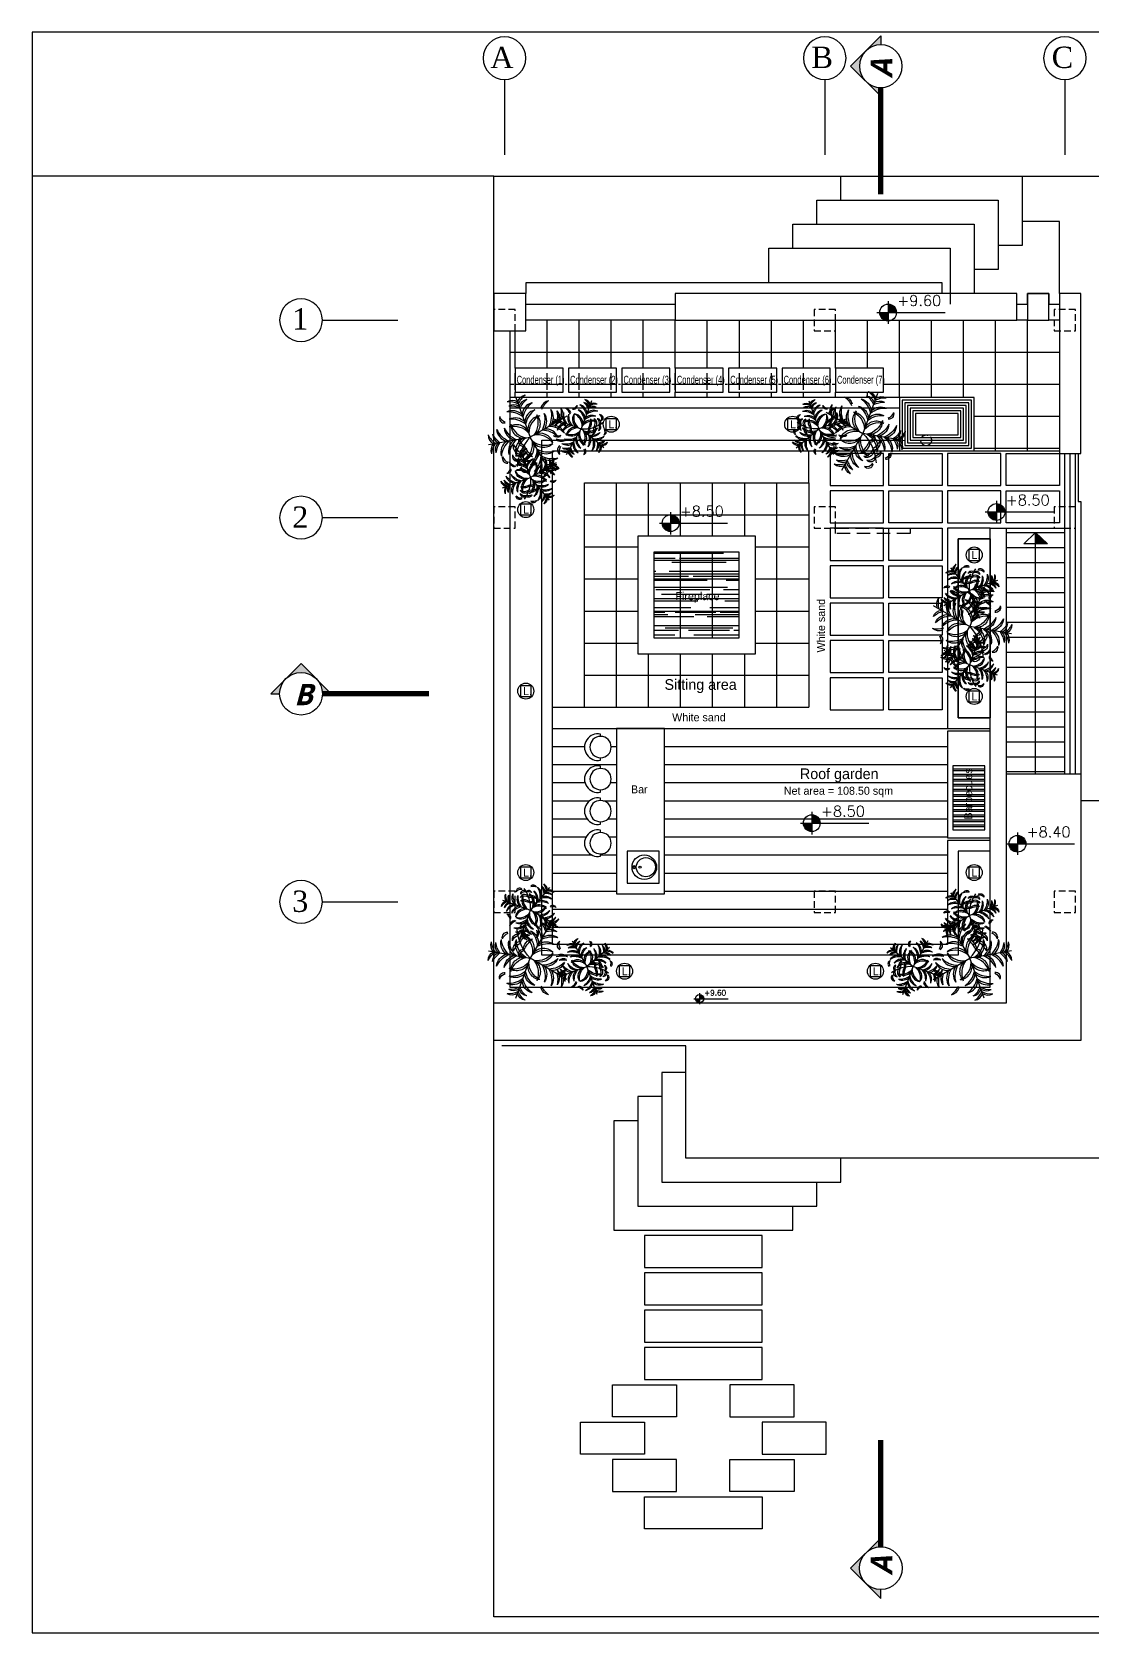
# Model space of a CAD drawing. Header units: millimetres. Extents: x 118878 to 201916, y 10986 to 20993.
# Drawn here: x 186916 to 188903, y 15463 to 18463 of the extents above; entities that cross this region are included whole.
import ezdxf
from ezdxf.enums import TextEntityAlignment as Align

# ---------------------------------------------------------------- set-up
doc = ezdxf.new("R2010")
doc.units = ezdxf.units.MM
doc.header["$LTSCALE"] = 100
for name, pattern in [('DASHDOT', [1, 0.5, -0.25, 0, -0.25]), ('DASHED2', [0.375, 0.25, -0.125]), ('HIDDEN2', [0.1875, 0.125, -0.0625])]:
    doc.linetypes.add(name, pattern=pattern)
for name, color, linetype in [('0-handrail', 135, 'Continuous'), ('0-KAFSAZI', 40, 'Continuous'), ('0-NIVO', 51, 'Continuous'), ('1', 1, 'Continuous'), ('2', 2, 'Continuous'), ('3', 3, 'Continuous'), ('4', 4, 'Continuous'), ('7', 7, 'Continuous'), ('8', 8, 'HIDDEN2'), ('AX', 1, 'Continuous'), ('bou', 4, 'Continuous'), ('furniture faz2', 181, 'Continuous'), ('text', 201, 'Continuous'), ('TOOLS', 1, 'Continuous'), ('TREE', 83, 'Continuous')]:
    doc.layers.add(name, color=color, linetype=linetype)
doc.styles.add('textstyle10', font='')
doc.styles.add('textstyle12', font='', dxfattribs={"width": 0.7})
doc.styles.add('textstyle3', font='')
doc.styles.add('textstyle4', font='')
doc.styles.add('textstyle5', font='ROMANC')
doc.styles.get('textstyle10').set_extended_font_data('Segoe UI Black', italic=True, bold=True)
doc.styles.get('textstyle12').set_extended_font_data('Andalus')
doc.styles.get('textstyle3').set_extended_font_data('Andalus')
doc.styles.get('textstyle4').set_extended_font_data('Romantic')

# ---------------------------------------------------------------- blocks, each defined once
blk = doc.blocks.new('stools')
blk.add_lwpolyline([(0, -20), (0, -24.49489742796868, 1.224744871387368), (5.82077e-11, 24.49489742796868), (0, 20)], format="xyb")
for start, end in [(90, 270), (270, 90)]:
    blk.add_arc((0, 0), 20, start, end)
blk = doc.blocks.new('SINK-K-1')
for centre, radius in [((0, 0), 23), ((-3, 0), 18), ((7.999999999992723, 0), 2), ((19.00407933245151, 0), 3), ((19.00407933245151, 0), 2)]:
    blk.add_circle(centre, radius)
blk = doc.blocks.new('TREE-CICAS')
at = {"layer": 'TREE'}
for p in [(-0.5513329640257325, 3.126764615789284), (-3.126764615787579, -0.5513329647648675), (0, -3.174999999998875), (3.126764615787579, -0.5513329647648675)]:
    blk.add_line(p, (0, 0), dxfattribs=at)
for centre, radius, start, end in [((-0.9918666754504102, 2.223586756294083), 0.7328198771941923, 46.28996974093715, 109.624327487917), ((-1.428159882244927, 1.275380998151832), 1.649459514846118, 54.07628142091775, 83.37935627119943), ((-0.9317693491705086, 1.882757881091379), 0.7328198771941923, 46.28996974093715, 109.624327487917), ((-1.368062555226061, 0.9345521229491283), 1.649459514846118, 54.07628142091775, 83.37935627119943), ((0.1715383351720448, 2.428726449203111), 0.7328198771941923, 90.37567251207834, 153.7100302590684), ((0.9058253107134533, 1.686925560502289), 1.649459514846118, 116.6206437287859, 145.9237185790807), ((0.2316356614519464, 2.087897574000351), 0.7328198771941923, 90.37567251207834, 153.7100302590684), ((0.9659226369933549, 1.34609668530311), 1.649459514846118, 116.6206437287859, 145.9237185790807), ((0.6666771798329592, 1.50566207601338), 1.014971355135097, 94.6062853110818, 164.7510939708698), ((1.303253107925912, 0.9748441008312057), 1.70146659934996, 114.9634319681542, 158.6288054538444), ((-2.424773062859458, 2.013396572756676), 0.7942380083619709, 311.7893585158919, 355.3819785125469), ((-1.930158416536415, 1.724418635188101), 0.3652517871952796, 281.2524715075668, 40.2579973680989), ((-1.141438385198853, 1.186842517927971), 1.014971355135097, 35.2489060291316, 105.3937146889253), ((-1.558073648251138, 0.470314993172849), 1.70146659934996, 41.37119454615445, 85.0365680318415), ((-1.041149647615839, 0.6180768208636778), 1.014971355135097, 35.2489060291316, 105.3937146889253), ((-1.45778490992916, -0.0984507038915012), 1.70146659934996, 41.37119454615445, 85.0365680318415), ((0.7669659174159733, 0.9368963796880507), 1.014971355135097, 94.6062853110818, 164.7510939708698), ((1.403541846247663, 0.406078404509401), 1.70146659934996, 114.9634319681542, 158.6288054538444), ((0.9138578143554241, 0.4627018898943334), 0.9894144514881252, 86.36542299144226, 186.5740615487348), ((1.409525364486854, 0.0172443968118046), 1.496860906740043, 106.8122114626832, 168.333539356893), ((-1.475439639621754, 3.096492559574642), 3.430042026328412, 295.4772105697515, 336.6585014095504), ((-0.0700201069942068, 0.7142011420348808), 0.8224182143895508, 341.4476717299717, 59.36722884798055), ((-2.016026814532097, 0.1569573201400658), 2.682060650903285, 5.400740051632002, 28.13903895749975), ((0.7238884350117587, 1.139673543388369), 0.4862217996356816, 318.8744187014573, 98.97626447918958), ((0.3014109071807525, 0.90620955590731), 0.7934442169721276, 353.7536355674015, 64.09704761324531), ((1.143399377708647, 1.998267447280682), 0.3619941840006916, 347.0577451775117, 122.8532526094871), ((0.9350816763246712, 1.794227843696149), 0.5082776925162357, 5.184490705491805, 88.6539629962707), ((1.143399377708647, 1.480917044961643), 0.3619941840006916, 347.0577451775117, 122.8532526094871), ((0.9350816763246712, 1.276877440641726), 0.5082776925162357, 5.184490705491805, 88.6539629962707), ((0.918106463162303, 0.7306232541565691), 0.7942380083619709, 4.618021487453102, 48.21064148410808), ((1.412721109483527, 1.01960119098618), 0.3652517871952796, 319.7420026319011, 78.74752849243318), ((1.674233975377319, 0.6112346992068183), 0.7942380083619709, 4.618021487453102, 48.21064148410808), ((2.168848620961398, 0.9002126367753931), 0.3652517871952796, 319.7420026319011, 78.74752849243318), ((-1.346096685301291, 0.9659226362543905), 1.649459514846118, 206.6206437287947, 235.9237185790871), ((-2.087897573998589, 0.2316356607145735), 0.7328198771941923, 180.3756725120849, 243.7100302590582), ((-2.320260002552004, 0.3991152815352166), 0.7328198771941923, 46.28996974093715, 109.624327487917), ((-2.756553208607556, -0.5490904766070344), 1.649459514846118, 54.07628142091775, 83.37935627119943), ((-0.9748441008330246, 1.303253107923979), 1.70146659934996, 204.9634319681544, 248.628805453836), ((-1.505662076750468, 0.6666771790939379), 1.014971355135097, 184.6062853110753, 254.7510939708667), ((-0.9368963796880507, 0.7669659174176218), 1.014971355135097, 184.6062853110753, 254.7510939708667), ((-0.4060784045075252, 1.403541846247663), 1.70146659934996, 204.9634319681544, 248.628805453836), ((-0.4627018906351168, 0.913857813614527), 0.9894144514881252, 176.3654229914392, 276.5740615487356), ((-0.0172443968135667, 1.409525363747832), 1.496860906740043, 196.8122114626895, 258.3335393568994), ((-1.016998811065605, 0.1222397710129712), 0.9894144514881252, 13.42593845126695, 113.6345770085626), ((-1.330418514978419, -0.4658816348417645), 1.496860906740043, 31.66646064311043, 93.18778853731496), ((0.0172443968135667, 1.409525363747832), 1.496860906740043, 281.6664606431006, 343.1877885373106), ((0.4627018898961524, 0.9138578136144702), 0.9894144514881252, 263.4259384512644, 3.634577008560788), ((0.3270300353240145, 0.0374692394586305), 0.4953001852638115, 330.4397742742876, 48.66942618099363), ((0.6112189978075548, 0.1190196910627037), 0.3573726681942614, 294.2257495074244, 75.12788290956998), ((0.4060784045077526, 1.403541846247663), 1.70146659934996, 291.3711945461641, 335.0365680318457), ((-0.1934001818408433, -0.1080391719306135), 1.587517753756604, 7.575866965430889, 35.8941657849368), ((0.9282625996506795, 0.4179079339791656), 0.5518782139581732, 324.9865381391236, 64.40338746307823), ((0.9368963796880507, 0.7669659174176218), 1.014971355135097, 285.2489060291333, 355.3937146889247), ((0.9748441008330246, 1.303253107923979), 1.70146659934996, 291.3711945461641, 335.0365680318457), ((1.505662076011731, 0.6666771790939379), 1.014971355135097, 285.2489060291333, 355.3937146889247), ((1.346096685301518, 0.9659226362543336), 1.649459514846118, 304.0762814209129, 333.3793562712053), ((2.087897573998589, 0.2316356607145735), 0.7328198771941923, 296.2899697409418, 359.6243274879151), ((1.684521471377366, 0.906249215990556), 1.649459514846118, 304.0762814209129, 333.3793562712053), ((2.426322360074437, 0.1719622404472148), 0.7328198771941923, 296.2899697409418, 359.6243274879151), ((-2.216388338524666, -0.9905974005803841), 0.7328198771941923, 136.2899697409348, 199.6243274879161), ((-1.268182580382245, -1.426890606637699), 1.649459514846118, 144.0762814209189, 173.3793562712059), ((-1.882757881091266, -0.9317693499078246), 0.7328198771941923, 136.2899697409348, 199.6243274879161), ((-0.9345521236880359, -1.368062555965139), 1.649459514846118, 144.0762814209189, 173.3793562712059), ((-1.186842517927971, -1.141438385936056), 1.014971355135097, 125.2489060291343, 195.3937146889261), ((-0.4703149931744974, -1.558073648251252), 1.70146659934996, 131.3711945461637, 175.0365680318448), ((-0.6180768216024717, -1.041149647615953), 1.014971355135097, 125.2489060291343, 195.3937146889261), ((0.0984507031507746, -1.457784910670114), 1.70146659934996, 131.3711945461637, 175.0365680318448), ((-1.391105964779854, 0.2277790952369401), 1.496860906740043, 276.8122114626852, 338.3335393568905), ((-0.980321600794241, -0.296982665108942), 0.9894144514881252, 256.3654229914357, 356.5740615487341), ((-0.1222397717535841, -1.016998811806559), 0.9894144514881252, 103.4259384512599, 203.6345770085639), ((0.4658816348417076, -1.330418514978533), 1.496860906740043, 121.6664606431032, 183.1877885373119), ((-1.452733666757922, -0.1561866778310446), 1.70146659934996, 284.9634319681613, 328.6288054538419), ((0.980321600794241, -0.296982665108942), 0.9894144514881252, 183.4259384512659, 283.6345770085643), ((1.391105964780081, 0.2277790952369401), 1.496860906740043, 201.6664606431096, 263.1877885373148), ((1.452733666758149, -0.1561866778310446), 1.70146659934996, 211.3711945461581, 255.0365680318387), ((-0.4658816348417076, -1.330418514978533), 1.496860906740043, 356.8122114626881, 58.33353935689683), ((0.1222397710130281, -1.016998811806559), 0.9894144514881252, 336.3654229914361, 76.57406154874013), ((-0.0984507031507746, -1.457784910670114), 1.70146659934996, 4.963431968155264, 48.62880545383636), ((0.6180768216026991, -1.041149647615953), 1.014971355135097, 344.6062853110739, 54.75109397086575), ((0.4703149931747248, -1.558073648251252), 1.70146659934996, 4.963431968155264, 48.62880545383636), ((1.186842517927971, -1.141438385936112), 1.014971355135097, 344.6062853110739, 54.75109397086575), ((0.9345521229492988, -1.368062555965139), 1.649459514846118, 6.62064372879411, 35.92371857908106), ((1.882757881091493, -0.9317693499078246), 0.7328198771941923, 340.3756725120838, 43.71003025906521), ((1.272976909763884, -1.427735976228973), 1.649459514846118, 6.62064372879411, 35.92371857908106), ((2.221182667167341, -0.991442770171659), 0.7328198771941923, 340.3756725120838, 43.71003025906521), ((-2.697250362084333, -0.5165736243349102), 1.649459514846118, 286.6206437287913, 315.9237185790809), ((-2.102931227721456, -1.374612485950195), 0.7328198771941923, 260.3756725120904, 323.7100302590678), ((-0.9180043308756467, -0.789480585279307), 1.014971355135097, 264.6062853110736, 334.751093970869), ((-1.452733666757922, -0.7337265013483147), 1.70146659934996, 284.9634319681613, 328.6288054538419), ((-0.9180043308756467, -1.367020408796577), 1.014971355135097, 264.6062853110736, 334.751093970869), ((-1.184995338389626, -1.157915746439642), 1.649459514846118, 286.6206437287913, 315.9237185790809), ((0.9180043308756467, -0.789480585279307), 1.014971355135097, 205.248906029131, 275.3937146889264), ((1.452733666758149, -0.7337265013483147), 1.70146659934996, 211.3711945461581, 255.0365680318387), ((0.9180043308756467, -1.367020408796577), 1.014971355135097, 205.248906029131, 275.3937146889264), ((1.184995337650889, -1.157915746439699), 1.649459514846118, 224.0762814209191, 253.3793562712087), ((0.8385140936884454, -2.293886793228978), 0.7942380083619709, 4.618021487453102, 48.21064148410808), ((1.333128739270705, -2.004908855660403), 0.3652517871952796, 319.7420026319011, 78.74752849243318), ((-0.5906762040285685, -2.015954608051402), 0.7328198771941923, 260.3756725120904, 323.7100302590678), ((-1.184995338389626, -1.507644737785085), 1.649459514846118, 286.6206437287913, 315.9237185790809), ((-0.5906762040285685, -2.365683600139334), 0.7328198771941923, 260.3756725120904, 323.7100302590678), ((0.5906762040287958, -2.015954608051402), 0.7328198771941923, 216.2899697409322, 279.6243274879096), ((1.184995337650889, -1.507644737785142), 1.649459514846118, 224.0762814209191, 253.3793562712087), ((0.5906762040287958, -2.365683600139334), 0.7328198771941923, 216.2899697409322, 279.6243274879096)]:
    blk.add_arc(centre, radius, start, end, dxfattribs=at)
blk = doc.blocks.new('l-01')
at = {"layer": 'furniture faz2'}
blk.add_lwpolyline([(-10, -10), (10, -10), (10, 10), (-10, 10)], close=True, dxfattribs=at)
blk.add_circle((0, 0), 15, dxfattribs=at)
at = {"layer": 'furniture faz2', "style": 'textstyle3'}
blk.add_text('L.', height=15, dxfattribs=at).set_placement((-5.110727620369289, -7.547310785250374))
blk = doc.blocks.new('C1')
at = {"layer": 'AX'}
blk.add_line((0, 100.0000000000014), (0, 0), dxfattribs=at)
blk.add_circle((0, 128.3499999999999), 28.34999999999997, dxfattribs=at)
blk = doc.blocks.new('AX-01roof')
at = {"layer": 'AX', "color": 8, "linetype": 'HIDDEN2'}
for points in [[(0, -40), (40, -40), (40, 0), (0, 0)], [(600, -40), (640, -40), (640, 0), (600, 0)], [(1050.000000000058, -40), (1090.000000000058, -40), (1090.000000000058, 0), (1050.000000000058, 0)], [(0, -410), (40, -410), (40, -370), (0, -370)], [(600, -410), (640, -410), (640, -370), (600, -370)], [(1050.000000000058, -410), (1090.000000000058, -410), (1090.000000000058, -370), (1050.000000000058, -370)], [(0, -1130), (40, -1130), (40, -1090), (0, -1090)], [(600, -1130), (640, -1130), (640, -1090), (600, -1090)], [(1050.000000000058, -1130), (1090.000000000058, -1130), (1090.000000000058, -1090), (1050.000000000058, -1090)]]:
    blk.add_lwpolyline(points, close=True, dxfattribs=at)
at = {"layer": 'AX', "xscale": 1.41093474426815, "yscale": -1.41093474426815, "zscale": -1.41093474426815}
for p, rotation in [((20, 290.0000000001164), 180), ((620, 290.0000000001164), 180), ((1070.000000000058, 290.0000000001164), 180), ((-180, -20), 270), ((-180, -390), 270), ((-180, -1110), 270)]:
    blk.add_blockref('C1', p, dxfattribs=dict(at, rotation=rotation))
at = {"layer": 'AX', "color": 3, "style": 'textstyle4'}
for s, p in [('A', (15.30005249375245, 472.5113642526558)), ('B', (615.3000524937524, 472.5113642526558)), ('C', (1065.300052493811, 472.5113642526558)), ('1', (-362.5113642525394, -17.29778092329798)), ('2', (-362.5113642525394, -388.8556885658909)), ('3', (-362.5113642525394, -1108.855688565891))]:
    blk.add_text(s, height=40, dxfattribs=at).set_placement(p, align=Align.MIDDLE)
blk = doc.blocks.new('cod-03')
at = {"layer": '1', "transparency": 33554687}
h = blk.add_hatch(color=256, dxfattribs=at)
edge = h.paths.add_edge_path(flags=0)
edge.add_line((0, 0), (-18.00000000001455, 0))
edge.add_arc((-1.4543e-11, -2.36522e-11), 18, 180, 270.0000000000463)
edge.add_line((2e-15, -18.00000000002365), (0, 0))
h = blk.add_hatch(color=256, dxfattribs=at)
edge = h.paths.add_edge_path(flags=0)
edge.add_arc((-1.45501e-11, -2.36451e-11), 18, 0, 89.99999999995369)
edge.add_line((-7e-16, 17.99999999997635), (0, 0))
edge.add_line((0, 0), (17.99999999998545, -2.36451e-11))
at = {"layer": '2'}
for p, q in [((-23.99999999997817, 0), (121.8620094852231, 0)), ((0, 24), (0, -24))]:
    blk.add_line(p, q, dxfattribs=at)
blk.add_circle((-1.45519e-11, -2.36469e-11), 18, dxfattribs=at)
blk = doc.blocks.new('SEC-SSS1')
at = {"layer": 'TOOLS', "transparency": 33554687}
h = blk.add_hatch(color=3, dxfattribs=at)
edge = h.paths.add_edge_path(flags=0)
edge.add_line((56.56854249492608, -56.56854249492608), (28.28427124746668, -28.28427124747327))
edge.add_arc((6.75e-13, -56.56854249493011), 39.99999999999932, 0, 44.99999999999068, ccw=False)
edge.add_arc((-2.3448e-12, -56.56854249493585), 40.00000000000234, 314.9999999999963, 360, ccw=False)
edge.add_line((28.2842712474594, -84.85281374240122), (56.56854249492608, -56.56854249492608))
edge = h.paths.add_edge_path(flags=0)
edge.add_arc((-1.3038e-12, -56.56854249493977), 39.99999999999883, 270.0000000000019, 314.99999999999926, ccw=False)
edge.add_line((3.3e-15, -96.56854249493861), (0, -113.137084989847))
edge.add_line((0, -113.137084989847), (28.28427124745939, -84.85281374240122))
edge = h.paths.add_edge_path(flags=0)
edge.add_line((0, 0), (0, -16.56854249493458))
edge.add_arc((1.6502e-12, -56.56854249494063), 40.00000000000606, 45.000000000002274, 90.00000000000227, ccw=False)
edge.add_line((28.28427124746668, -28.28427124747328), (0, 0))
at = {"layer": 'TOOLS', "color": 3}
for p, q in [((0, 0), (0, -16.56854249493458)), ((0, 0), (56.56854249492608, -56.56854249492608)), ((-7.276e-12, -113.1370849898543), (56.56854249492608, -56.56854249492608))]:
    blk.add_line(p, q, dxfattribs=at)
at = {"layer": 'TOOLS', "color": 3, "linetype": 'DASHDOT', "const_width": 10}
blk.add_lwpolyline([(0, -96.56854249493861), (0, -296.5685424949386)], dxfattribs=at)
at = {"layer": 'TOOLS', "color": 3}
blk.add_circle((0, -56.56854249493659), 40.00000000000201, dxfattribs=at)
blk = doc.blocks.new('SEC-S-N-1')
at = {"layer": '3', "xscale": -1}
blk.add_blockref('SEC-SSS1', (724.9999999999709, 262.6620169217531), dxfattribs=at)
at = {"layer": '3'}
for p, rotation in [((-417.662016921764, -969.9999999999127), 90.00000000000001), ((724.9999999999709, -2665.238030274417), 180)]:
    blk.add_blockref('SEC-SSS1', p, dxfattribs=dict(at, rotation=rotation))
at = {"layer": '3', "xscale": -1, "rotation": 270}
blk.add_blockref('SEC-SSS1', (1550, -969.9999999999127), dxfattribs=at)
at = {"layer": 'TOOLS', "style": 'textstyle10'}
for p in [(726.4178898256796, 201.3935269205722), (726.4178898256796, -2603.969540273236)]:
    blk.add_text('A', height=40, rotation=90, dxfattribs=at).set_placement(p, align=Align.MIDDLE)
for p in [(-356.3935269205831, -971.4178898256287), (1488.731509998819, -971.4178898256287)]:
    blk.add_text('B', height=40, dxfattribs=at).set_placement(p, align=Align.MIDDLE)

msp = doc.modelspace()

# ---------------------------------------------------------------- hatches: boundary and pattern name
at = {"layer": '0-KAFSAZI', "transparency": 33554687}
h = msp.add_hatch(dxfattribs=at)
h.set_pattern_fill('ANSI37', color=256, scale=18.8976, angle=315, style=0, pattern_type=0)
h.set_pattern_definition([(360, (188840.9799632381, 17922.9658492306), (2.89e-14, 59.99988), []), (450, (188840.9799632381, 17922.9658492306), (-59.99988, 5.07e-14), [])])
edge = h.paths.add_edge_path(flags=0)
edge.add_line((188840.9799632381, 17902.96584923047), (188830.9799632381, 17902.96584923047))
edge.add_line((188830.9799632381, 17902.96584923047), (188830.9799632381, 17922.96584923059))
edge.add_line((188830.9799632381, 17922.96584923059), (188526.0805004572, 17922.96584923059))
edge.add_arc((188519.6709063853, 17937.35263496757), 15.75000000026266, 245.9860939888763, 294.01390601112365, ccw=False)
edge.add_line((188513.2613123134, 17922.96584923059), (188420.9799632381, 17922.96584923059))
edge.add_line((188420.9799632381, 17922.96584923059), (188420.9799632381, 17902.96584923047))
edge.add_line((188420.9799632381, 17902.96584923047), (188380.9799632381, 17902.96584923047))
edge.add_line((188380.9799632381, 17902.96584923047), (188380.9799632381, 17922.96584923059))
edge.add_line((188380.9799632381, 17922.96584923059), (187840.9799632381, 17922.96584923059))
edge.add_line((187840.9799632381, 17922.96584923059), (187840.9799632381, 17902.96584923059))
edge.add_line((187840.9799632381, 17902.96584923059), (187810.9799632381, 17902.96584923059))
edge.add_line((187810.9799632381, 17902.96584923059), (187810.9799632381, 17777.96584923059))
edge.add_line((187810.9799632381, 17777.96584923059), (187830.6834587149, 17777.96584923059))
edge.add_arc((187842.9660645456, 17764.37253463245), 18.32049692986983, 100.37567237020028, 132.1002403234451, ccw=False)
edge.add_arc((187864.2646615364, 17749.29694283791), 41.23648787104158, 126.6206436811734, 135.954330282897)
edge.add_line((187834.6244567769, 17777.96584923059), (188439.8141763743, 17777.96584923059))
edge.add_arc((188413.6947356702, 17746.05624645593), 41.23648787097858, 50.6981361698998, 53.37935626152559)
edge.add_arc((188434.9933326547, 17761.13183823306), 18.32049692978893, 66.76029725312873, 79.62432750484032, ccw=False)
edge.add_line((188442.2222109556, 17777.9658492306), (188483.2353221307, 17777.96584923059))
edge.add_arc((188454.704905946, 17748.19231594549), 41.23648787116829, 46.22143652192121, 53.37935626146885)
edge.add_arc((188476.0035029305, 17763.26790772274), 18.32049692984709, 53.347193198300886, 79.62432750422579, ccw=False)
edge.add_line((188486.9401899603, 17777.9658492306), (188492.8480495807, 17777.96584923059))
edge.add_arc((188457.6952649397, 17756.4082597566), 41.23648787113912, 31.51887852718889, 49.93218917635915)
edge.add_line((188484.2389360976, 17787.96584923059), (188420.9799632381, 17787.96584923059))
edge.add_line((188420.9799632381, 17787.96584923059), (188420.9799632381, 17832.96584923059))
edge.add_line((188420.9799632381, 17832.96584923059), (188510.9799632381, 17832.96584923059))
edge.add_line((188510.9799632381, 17832.96584923059), (188510.9799632381, 17787.96584923059))
edge.add_line((188510.9799632381, 17787.96584923059), (188486.9928843867, 17787.96584923059))
edge.add_arc((188478.9938619305, 17771.48385155125), 18.32049692984151, 20.720605418880496, 64.11183159451161, ccw=False)
edge.add_line((188496.1293313971, 17777.96584923059), (188498.9594250452, 17777.96584923059))
edge.add_arc((188506.7465654405, 17761.3826935532), 18.32049692983591, 64.84612618871017, 115.15387381120749, ccw=False)
edge.add_line((188514.5337058357, 17777.96584923059), (188540.9799632381, 17777.96584923059))
edge.add_line((188540.9799632381, 17777.96584923059), (188680.9799632381, 17777.96584923059))
edge.add_line((188680.9799632381, 17777.96584923059), (188680.9799632381, 17677.96584923059))
edge.add_line((188680.9799632381, 17677.96584923059), (188840.9799632381, 17677.96584923059))
edge.add_line((188840.9799632381, 17677.96584923059), (188840.9799632381, 17902.96584923047))
h.paths.add_polyline_path([(188410.9799632381, 17787.96584923059), (188320.9799632381, 17787.96584923059), (188320.9799632381, 17832.96584923059), (188410.9799632381, 17832.96584923059)], flags=0)
h.paths.add_polyline_path([(188310.9799632381, 17787.96584923059), (188220.9799632381, 17787.96584923059), (188220.9799632381, 17832.96584923059), (188310.9799632381, 17832.96584923059)], flags=0)
h.paths.add_polyline_path([(188210.9799632381, 17787.96584923059), (188120.9799632381, 17787.96584923059), (188120.9799632381, 17832.96584923059), (188210.9799632381, 17832.96584923059)], flags=0)
h.paths.add_polyline_path([(188110.9799632381, 17787.96584923059), (188020.9799632381, 17787.96584923059), (188020.9799632381, 17832.96584923059), (188110.9799632381, 17832.96584923059)], flags=0)
h.paths.add_polyline_path([(188010.9799632381, 17787.96584923059), (187920.9799632381, 17787.96584923059), (187920.9799632381, 17832.96584923059), (188010.9799632381, 17832.96584923059)], flags=0)
h.paths.add_polyline_path([(187910.9799632381, 17787.96584923059), (187820.9799632381, 17787.96584923059), (187820.9799632381, 17832.96584923059), (187910.9799632381, 17832.96584923059)], flags=0)
h.paths.add_polyline_path([(188420.9799632381, 17922.96584923059), (188380.9799632381, 17922.96584923059), (188380.9799632381, 17902.96584923047), (188420.9799632381, 17902.96584923047)], flags=0)
h.paths.add_polyline_path([(188840.9799632381, 17922.96584923059), (188830.9799632381, 17922.96584923059), (188830.9799632381, 17902.96584923047), (188840.9799632381, 17902.96584923047)], flags=0)
h.paths.add_polyline_path([(188318.6567260103, 17792.77038998806), (188414.6241932786, 17792.77038998806), (188414.6241932786, 17823.81761791414), (188318.6567260103, 17823.81761791412)], flags=0)
h.paths.add_polyline_path([(188218.6567260103, 17792.77038998806), (188314.6241932786, 17792.77038998806), (188314.6241932786, 17823.81761791414), (188218.6567260103, 17823.81761791412)], flags=0)
h.paths.add_polyline_path([(188118.6567260103, 17792.77038998806), (188214.6241932786, 17792.77038998806), (188214.6241932786, 17823.81761791414), (188118.6567260103, 17823.81761791412)], flags=0)
h.paths.add_polyline_path([(188018.6567260103, 17792.77038998806), (188114.6241932786, 17792.77038998806), (188114.6241932786, 17823.81761791414), (188018.6567260103, 17823.81761791412)], flags=0)
h.paths.add_polyline_path([(187918.6567260103, 17792.77038998806), (188014.6241932786, 17792.77038998806), (188014.6241932786, 17823.81761791414), (187918.6567260103, 17823.81761791412)], flags=0)
h.paths.add_polyline_path([(187818.6567260103, 17792.77038998806), (187914.6241932786, 17792.77038998806), (187914.6241932786, 17823.81761791414), (187818.6567260103, 17823.81761791412)], flags=0)
h = msp.add_hatch(dxfattribs=at)
h.set_pattern_fill('ANSI37', color=256, scale=18.8976, angle=315, style=0, pattern_type=0)
h.set_pattern_definition([(360, (188370.9799632381, 17197.9658492306), (2.89e-14, 59.99988), []), (450, (188370.9799632381, 17197.9658492306), (-59.99988, 5.07e-14), [])])
h.paths.add_polyline_path([(188370.9799632381, 17512.96584923059), (188370.9799632381, 17617.96584923059), (187950.9799632381, 17617.96584923059), (187950.9799632381, 17197.96584923059), (188370.9799632381, 17197.96584923059)], flags=0)
h.paths.add_polyline_path([(188270.9799632381, 17297.96584923059), (188050.9799632381, 17297.96584923059), (188050.9799632381, 17517.96584923059), (188270.9799632381, 17517.96584923059)], flags=0)
h.paths.add_polyline_path([(188240.9799632381, 17327.96584923059), (188080.9799632381, 17327.96584923059), (188080.9799632381, 17487.96584923059), (188240.9799632381, 17487.96584923059)], flags=0)
h = msp.add_hatch(dxfattribs=at)
h.set_pattern_fill('AR-RROOF', color=256, angle=-1.27e-14, style=0, pattern_type=0)
h.set_pattern_definition([(0, (2433.153666437807, 3782.583951489243), (55.88, 25.4), [381, -50.8, 127, -25.4]), (0, (2466.935666437814, 3795.283951489255), (-25.4, 33.782), [76.2, -8.382, 152.4, -19.05]), (0, (2445.853666437819, 3804.17395148924), (132.08, 17.018), [203.2, -35.56, 101.6, -25.4])])
h.paths.add_polyline_path([(188240.9799632381, 17487.96584923059), (188080.9799632381, 17487.96584923059), (188080.9799632381, 17327.96584923059), (188240.9799632381, 17327.96584923059)], flags=0)
h = msp.add_hatch(dxfattribs=at)
h.set_pattern_fill('ANSI31', color=256, scale=10.6667, angle=315, style=0, pattern_type=0)
h.set_pattern_definition([(360, (187890.9799632381, 17157.96584923059), (1.54e-14, 33.8667725), [])])
h.paths.add_polyline_path([(188630.9799632381, 17157.96584923059), (188100.9799632381, 17157.96584923059), (188100.9799632381, 16847.96583732578), (188010.9799632381, 16847.96583732578), (188010.9799632381, 17157.96584923059), (187890.9799632381, 17157.96584923059), (187890.9799632381, 16752.96584923047), (188630.9799632381, 16752.96584923047)], flags=0)
edge = h.paths.add_edge_path(flags=0)
edge.add_line((187980.9799632381, 16922.96584923053), (187980.979963238, 16918.47095180256))
edge.add_arc((187975.9799632381, 16942.96584923054), 25.00000000012249, 78.46304096730933, 281.53695903255334, ccw=False)
edge.add_line((187980.9799632381, 16967.4607466585), (187980.9799632381, 16962.96584923053))
edge.add_arc((187980.9799632381, 16942.96584923053), 20, -90, 90, ccw=False)
edge = h.paths.add_edge_path(flags=0)
edge.add_line((187980.9799632381, 16982.96584923053), (187980.979963238, 16978.47095180256))
edge.add_arc((187975.9799632381, 17002.96584923054), 25.00000000012249, 78.46304096730933, 281.53695903255334, ccw=False)
edge.add_line((187980.9799632381, 17027.4607466585), (187980.9799632381, 17022.96584923053))
edge.add_arc((187980.9799632381, 17002.96584923053), 20, -90, 90, ccw=False)
edge = h.paths.add_edge_path(flags=0)
edge.add_line((187980.9799632381, 17042.96584923053), (187980.979963238, 17038.47095180256))
edge.add_arc((187975.9799632381, 17062.96584923054), 25.00000000012249, 78.46304096730933, 281.53695903255334, ccw=False)
edge.add_line((187980.9799632381, 17087.4607466585), (187980.9799632381, 17082.96584923053))
edge.add_arc((187980.9799632381, 17062.96584923053), 20, -90, 90, ccw=False)
edge = h.paths.add_edge_path(flags=0)
edge.add_line((187980.9799632381, 17102.96584923053), (187980.979963238, 17098.47095180256))
edge.add_arc((187975.9799632381, 17122.96584923054), 25.00000000012249, 78.46304096730933, 281.53695903255334, ccw=False)
edge.add_line((187980.9799632381, 17147.4607466585), (187980.9799632381, 17142.96584923053))
edge.add_arc((187980.9799632381, 17122.96584923053), 20, -90, 90, ccw=False)
at = {"layer": '1', "transparency": 33554687}
msp.add_hatch(color=256, dxfattribs=at).paths.add_polyline_path([(188818.2030462151, 17504.0898283326), (188795.9799632381, 17524.9658254211), (188795.9799632381, 17504.0898283326)], flags=0)
h = msp.add_hatch(dxfattribs=at)
h.set_pattern_fill('ANSI32', color=256, angle=315, style=0, pattern_type=0)
h.set_pattern_definition([(360, (2433.153666437807, 3937.583951489243), (5e-15, 9.525000000000002), []), (360, (2436.328667809226, 3934.408950117825), (5e-15, 9.525000000000002), [])])
h.paths.add_polyline_path([(188700.9799632381, 16967.96584923053), (188700.9799632381, 17087.96584923053), (188640.9799632381, 17087.96584923053), (188640.9799632381, 16967.96584923053)], flags=0)

# ---------------------------------------------------------------- linework, layer by layer
at = {"layer": '0-handrail'}
for points in [[(188860.9799632381, 17072.9658254211), (188860.9799632381, 17672.96584923059)], [(188870.9799632381, 17072.9658254211), (188870.9799632381, 17672.96584923059)]]:
    msp.add_lwpolyline(points, dxfattribs=at)
at = {"layer": '0-KAFSAZI'}
for p, q in [((188680.9799632381, 17677.96584923059), (188840.9799632381, 17677.96584923059)), ((188370.9799632381, 17617.9650092306), (188370.9799632381, 17197.96584923059)), ((188740.9799632381, 17532.9658254211), (188850.9799632381, 17532.9658254211)), ((187950.9799632381, 17197.96584923059), (188370.9799632381, 17197.96584923059)), ((187890.9799632381, 17157.96584923059), (188630.9799632381, 17157.96584923059))]:
    msp.add_line(p, q, dxfattribs=at)
for points in [[(188410.9799632381, 17612.96584923059), (188510.9799632381, 17612.96584923059), (188510.9799632381, 17672.96584923059), (188410.9799632381, 17672.96584923059)], [(188620.9799632381, 17612.96584923059), (188520.9799632381, 17612.96584923059), (188520.9799632381, 17672.96584923059), (188620.9799632381, 17672.96584923059)], [(188630.9799632381, 17612.96584923059), (188730.9799632381, 17612.96584923059), (188730.9799632381, 17672.96584923059), (188630.9799632381, 17672.96584923059)], [(188840.9799632381, 17612.96584923059), (188740.9799632381, 17612.96584923059), (188740.9799632381, 17672.96584923059), (188840.9799632381, 17672.96584923059)], [(188410.9799632381, 17542.96584923059), (188510.9799632381, 17542.96584923059), (188510.9799632381, 17602.96584923059), (188410.9799632381, 17602.96584923059)], [(188620.9799632381, 17542.96584923059), (188520.9799632381, 17542.96584923059), (188520.9799632381, 17602.96584923059), (188620.9799632381, 17602.96584923059)], [(188630.9799632381, 17542.96584923059), (188730.9799632381, 17542.96584923059), (188730.9799632381, 17602.96584923059), (188630.9799632381, 17602.96584923059)], [(188840.9799632381, 17542.96584923059), (188740.9799632381, 17542.96584923059), (188740.9799632381, 17602.96584923059), (188840.9799632381, 17602.96584923059)], [(188410.9799632381, 17472.96584923059), (188510.9799632381, 17472.96584923059), (188510.9799632381, 17532.96584923059), (188410.9799632381, 17532.96584923059)], [(188620.9799632381, 17472.96584923059), (188520.9799632381, 17472.96584923059), (188520.9799632381, 17532.96584923059), (188620.9799632381, 17532.96584923059)], [(188410.9799632381, 17402.96584923059), (188510.9799632381, 17402.96584923059), (188510.9799632381, 17462.96584923059), (188410.9799632381, 17462.96584923059)], [(188620.9799632381, 17402.96584923059), (188520.9799632381, 17402.96584923059), (188520.9799632381, 17462.96584923059), (188620.9799632381, 17462.96584923059)], [(188410.9799632381, 17332.96584923059), (188510.9799632381, 17332.96584923059), (188510.9799632381, 17392.96584923059), (188410.9799632381, 17392.96584923059)], [(188620.9799632381, 17332.96584923059), (188520.9799632381, 17332.96584923059), (188520.9799632381, 17392.96584923059), (188620.9799632381, 17392.96584923059)], [(188410.9799632381, 17262.96584923059), (188510.9799632381, 17262.96584923059), (188510.9799632381, 17322.96584923059), (188410.9799632381, 17322.96584923059)], [(188620.9799632381, 17262.96584923059), (188520.9799632381, 17262.96584923059), (188520.9799632381, 17322.96584923059), (188620.9799632381, 17322.96584923059)], [(188410.9799632381, 17192.96584923059), (188510.9799632381, 17192.96584923059), (188510.9799632381, 17252.96584923059), (188410.9799632381, 17252.96584923059)], [(188620.9799632381, 17192.96584923059), (188520.9799632381, 17192.96584923059), (188520.9799632381, 17252.96584923059), (188620.9799632381, 17252.96584923059)]]:
    msp.add_lwpolyline(points, close=True, dxfattribs=at)
at = {"layer": '1'}
msp.add_line((188795.9799632381, 17072.9658254211), (188795.9799632381, 17524.9658254211), dxfattribs=at)
for points in [[(187780.9799632381, 17972.96584923059), (187780.9799632381, 18192.96584923059), (188430.9799632381, 18192.96584923059)], [(188430.9799632381, 18147.96584923053), (188430.9799632381, 18192.96584923053), (188770.9799632381, 18192.96584923053), (188770.9799632381, 18062.96584923053), (188725.9799632381, 18062.96584923053)], [(188385.9799632381, 18102.96584923053), (188385.9799632381, 18147.96584923053), (188725.9799632381, 18147.96584923053), (188725.9799632381, 18017.96584923053), (188680.9799632381, 18017.96584923053)], [(188340.9799632381, 18057.96584923053), (188340.9799632381, 18102.96584923053), (188680.9799632381, 18102.96584923053), (188680.9799632381, 17972.96584923059)], [(188840.9799632381, 17972.96584923059), (188840.9799632381, 18107.96584923053), (188770.9799632381, 18107.96584923053)], [(188295.9799632381, 17992.96584923059), (188295.9799632381, 18057.96584923053), (188635.9799632381, 18057.96584923053), (188635.979963238, 17952.96584923059)], [(188818.2030462151, 17504.0898283326), (188773.7568802609, 17504.0898283326), (188795.9799632381, 17524.9658254211), (188818.2030462151, 17504.0898283326)], [(188880.9799632381, 17022.9658254211), (189105.9799632381, 17022.9658254211), (189105.9799632381, 16352.96584923059), (188140.9799632381, 16352.96584923059), (188140.9799632381, 16562.96584923047), (187795.9799632381, 16562.96584923047)], [(188140.9799632381, 16512.96584923047), (188095.9799632381, 16512.96584923047), (188095.9799632381, 16307.96584923059), (188430.9799632381, 16307.96584923059), (188430.9799632381, 16352.96584923059)], [(188095.9799632381, 16467.96584923047), (188050.9799632381, 16467.96584923047), (188050.9799632381, 16262.96584923059), (188385.9799632381, 16262.96584923059), (188385.9799632381, 16307.96584923059)], [(188050.9799632381, 16422.96584923047), (188005.9799632381, 16422.96584923047), (188005.9799632381, 16217.96584923059), (188340.9799632381, 16217.96584923059), (188340.9799632381, 16262.96584923059)]]:
    msp.add_lwpolyline(points, dxfattribs=at)
for points in [[(188675.9799632381, 17772.96584923059), (188545.9799632381, 17772.96584923059), (188545.9799632381, 17682.96584923059), (188675.9799632381, 17682.96584923059)], [(188670.9799632381, 17767.96584923059), (188550.9799632381, 17767.96584923059), (188550.9799632381, 17687.96584923059), (188670.9799632381, 17687.96584923059)], [(188665.9799632381, 17762.96584923059), (188555.9799632381, 17762.96584923059), (188555.9799632381, 17692.96584923059), (188665.9799632381, 17692.96584923059)], [(188660.9799632381, 17757.96584923059), (188560.9799632381, 17757.96584923059), (188560.9799632381, 17697.96584923059), (188660.9799632381, 17697.96584923059)], [(188655.9799632381, 17752.96584923059), (188565.9799632381, 17752.96584923059), (188565.9799632381, 17702.96584923059), (188655.9799632381, 17702.96584923059)], [(188650.9799632381, 17747.96584923059), (188570.9799632381, 17747.96584923059), (188570.9799632381, 17707.96584923059), (188650.9799632381, 17707.96584923059)], [(188063.4799632381, 16147.96584923059), (188283.4799632381, 16147.96584923059), (188283.4799632381, 16207.96584923059), (188063.4799632381, 16207.96584923059)], [(188063.4799632381, 16077.96584923059), (188283.4799632381, 16077.96584923059), (188283.4799632381, 16137.96584923059), (188063.4799632381, 16137.96584923059)], [(188063.4799632381, 16007.96584923059), (188283.4799632381, 16007.96584923059), (188283.4799632381, 16067.96584923059), (188063.4799632381, 16067.96584923059)], [(188063.4799632381, 15937.96584923059), (188283.4799632381, 15937.96584923059), (188283.4799632381, 15997.96584923059), (188063.4799632381, 15997.96584923059)], [(188123.4799632381, 15867.96584923059), (188003.4799632381, 15867.96584923059), (188003.4799632381, 15927.96584923059), (188123.4799632381, 15927.96584923059)], [(188223.4799632381, 15867.96584923059), (188343.4799632381, 15867.96584923059), (188343.4799632381, 15927.96584923059), (188223.4799632381, 15927.96584923059)], [(188063.4799632381, 15797.96584923059), (187943.4799632381, 15797.96584923059), (187943.4799632381, 15857.96584923059), (188063.4799632381, 15857.96584923059)], [(188283.4799632381, 15797.96584923059), (188403.4799632381, 15797.96584923059), (188403.4799632381, 15857.96584923059), (188283.4799632381, 15857.96584923059)], [(188123.4799632381, 15787.96584923059), (188003.4799632381, 15787.96584923059), (188003.4799632381, 15727.96584923059), (188123.4799632381, 15727.96584923059)], [(188223.4799632381, 15787.96584923059), (188343.4799632381, 15787.96584923059), (188343.4799632381, 15727.96584923059), (188223.4799632381, 15727.96584923059)], [(188063.4799632381, 15717.96584923059), (188283.4799632381, 15717.96584923059), (188283.4799632381, 15657.96584923059), (188063.4799632381, 15657.96584923059)]]:
    msp.add_lwpolyline(points, close=True, dxfattribs=at)
at = {"layer": '2'}
for p, q in [((188740.9799632381, 17524.9658254211), (188850.9799632381, 17524.9658254211)), ((188740.9799632381, 17496.9658254211), (188850.9799632381, 17496.9658254211)), ((188740.9799632381, 17468.9658254211), (188850.9799632381, 17468.9658254211)), ((188740.9799632381, 17440.9658254211), (188850.9799632381, 17440.9658254211)), ((188740.9799632381, 17412.9658254211), (188850.9799632381, 17412.9658254211)), ((188740.9799632381, 17384.9658254211), (188850.9799632381, 17384.9658254211)), ((188740.9799632381, 17356.9658254211), (188850.9799632381, 17356.9658254211)), ((188740.9799632381, 17328.9658254211), (188850.9799632381, 17328.9658254211)), ((188740.9799632381, 17300.9658254211), (188850.9799632381, 17300.9658254211)), ((188740.9799632381, 17272.9658254211), (188850.9799632381, 17272.9658254211)), ((188740.9799632381, 17244.9658254211), (188850.9799632381, 17244.9658254211)), ((188740.9799632381, 17216.9658254211), (188850.9799632381, 17216.9658254211)), ((188740.9799632381, 17188.9658254211), (188850.9799632381, 17188.9658254211)), ((188740.9799632381, 17160.9658254211), (188850.9799632381, 17160.9658254211)), ((188740.9799632381, 17132.9658254211), (188850.9799632381, 17132.9658254211)), ((188740.9799632381, 17104.9658254211), (188850.9799632381, 17104.9658254211)), ((188740.9799632381, 17076.9658254211), (188850.9799632381, 17076.9658254211))]:
    msp.add_line(p, q, dxfattribs=at)
for points in [[(188620.9799632381, 17972.96584923059), (188620.9799632381, 17992.96584923059), (187840.9799632381, 17992.96584923059), (187840.9799632381, 17972.96584923059)], [(187890.9799632381, 17197.96584923059), (187950.9799632381, 17197.96584923059), (187950.9799632381, 17617.96584923059), (188370.9799632381, 17617.96584923059), (188370.9799632381, 17677.96584923059)], [(188850.9799632381, 17072.9658254211), (188850.9799632381, 17672.96584923059)], [(188875.9799632381, 17672.96584923059), (188875.9799632381, 17582.96584923059), (188880.9799632381, 17582.96584923059), (188880.9799632381, 17072.9658254211)]]:
    msp.add_lwpolyline(points, dxfattribs=at)
for points in [[(187820.9799632381, 17787.96584923059), (187910.9799632381, 17787.96584923059), (187910.9799632381, 17832.96584923059), (187820.9799632381, 17832.96584923059)], [(187920.9799632381, 17787.96584923059), (188010.9799632381, 17787.96584923059), (188010.9799632381, 17832.96584923059), (187920.9799632381, 17832.96584923059)], [(188020.9799632381, 17787.96584923059), (188110.9799632381, 17787.96584923059), (188110.9799632381, 17832.96584923059), (188020.9799632381, 17832.96584923059)], [(188120.9799632381, 17787.96584923059), (188210.9799632381, 17787.96584923059), (188210.9799632381, 17832.96584923059), (188120.9799632381, 17832.96584923059)], [(188220.9799632381, 17787.96584923059), (188310.9799632381, 17787.96584923059), (188310.9799632381, 17832.96584923059), (188220.9799632381, 17832.96584923059)], [(188320.9799632381, 17787.96584923059), (188410.9799632381, 17787.96584923059), (188410.9799632381, 17832.96584923059), (188320.9799632381, 17832.96584923059)], [(188420.9799632381, 17787.96584923059), (188510.9799632381, 17787.96584923059), (188510.9799632381, 17832.96584923059), (188420.9799632381, 17832.96584923059)], [(188270.9799632381, 17517.96584923059), (188050.9799632381, 17517.96584923059), (188050.9799632381, 17297.96584923059), (188270.9799632381, 17297.96584923059)], [(188650.9799632381, 17512.9658254211), (188710.9799632381, 17512.9658254211), (188710.9799632381, 17177.96584923059), (188650.9799632381, 17177.96584923059)], [(188240.9799632381, 17487.96584923059), (188080.9799632381, 17487.96584923059), (188080.9799632381, 17327.96584923059), (188240.9799632381, 17327.96584923059)], [(188710.9799632381, 16952.96584923053), (188710.9799632381, 17152.96584923059), (188630.9799632381, 17152.96584923059), (188630.9799632381, 16952.96584923053)], [(188700.9799632381, 16967.96584923053), (188700.9799632381, 17087.96584923053), (188640.9799632381, 17087.96584923053), (188640.9799632381, 16967.96584923053)]]:
    msp.add_lwpolyline(points, close=True, dxfattribs=at)
at = {"layer": '2', "linetype": 'DASHED2'}
msp.add_lwpolyline([(188560.9799632381, 17522.96584923059), (188420.9799632381, 17522.96584923059), (188420.9799632381, 17532.96584923047), (188560.9799632381, 17532.96584923047)], close=True, dxfattribs=at)
at = {"layer": '3'}
for p, q in [((188540.9799632381, 17777.96584923059), (187810.9799632381, 17777.96584923059)), ((188540.9799632381, 17757.96584923059), (187810.9799632381, 17757.96584923059))]:
    msp.add_line(p, q, dxfattribs=at)
msp.add_lwpolyline([(186915.9799632381, 15462.96584923059), (189915.9799632381, 15462.96584923059), (189915.9799632381, 18462.96584923059), (186915.9799632381, 18462.96584923059)], close=True, dxfattribs=at)
for points in [[(188710.9799632381, 16927.96584923053), (188650.9799632381, 16927.96584923053), (188650.9799632381, 16732.96584923047), (187870.9799632381, 16732.96584923047), (187870.9799632381, 17697.96584923059), (188540.9799632381, 17697.96584923059)], [(188710.9799632381, 16947.96584923053), (188630.9799632381, 16947.96584923053), (188630.9799632381, 16752.96584923047), (187890.9799632381, 16752.96584923047), (187890.9799632381, 17677.96584923059), (188540.9799632381, 17677.96584923059)], [(188710.9799632381, 17532.9658254211), (188630.9799632381, 17532.9658254211), (188630.9799632381, 17157.96584923059), (188710.9799632381, 17157.96584923059)], [(188710.9799632381, 17512.9658254211), (188650.9799632381, 17512.9658254211), (188650.9799632381, 17177.96584923059), (188710.9799632381, 17177.96584923059)], [(188740.9799632381, 17072.9658254211), (188880.9799632381, 17072.9658254211), (188880.9799632381, 16572.96584923047), (187780.9799632381, 16572.96584923047), (187780.9799632381, 16642.96584923047)]]:
    msp.add_lwpolyline(points, dxfattribs=at)
at = {"layer": '4'}
for points in [[(188120.9799632381, 17952.96584923059), (188120.9799632381, 17922.96584923059), (187840.9799632381, 17922.96584923059), (187840.9799632381, 17952.96584923059)], [(188780.9799632381, 17952.96584923059), (188780.9799632381, 17922.96584923059), (188760.9799632381, 17922.96584923059), (188760.9799632381, 17952.96584923059)], [(188840.9799632381, 17952.96584923059), (188840.9799632381, 17922.96584923059), (188820.9799632381, 17922.96584923059), (188820.9799632381, 17952.96584923059)]]:
    msp.add_lwpolyline(points, close=True, dxfattribs=at)
msp.add_lwpolyline([(187810.9799632381, 17902.96584923047), (187810.9799632381, 16672.96584923047), (188710.9799632381, 16672.96584923047), (188710.9799632381, 17532.9658254211), (188740.9799632381, 17532.9658254211), (188740.9799632381, 16642.96584923047), (187780.9799632381, 16642.96584923047), (187780.9799632381, 17902.96584923047)], dxfattribs=at)
at = {"layer": '7'}
for p, q in [((188760.9799632381, 17952.96584923059), (188780.9799632381, 17952.96584923059)), ((188820.9799632381, 17952.96584923059), (188840.9799632381, 17952.96584923059))]:
    msp.add_line(p, q, dxfattribs=at)
for points in [[(189915.9799632381, 17592.96584923059), (189180.9799632381, 17592.96584923059), (189180.9799632381, 15492.96584923059), (187780.9799632381, 15492.96584923059), (187780.9799632381, 18192.96584923059), (186915.9799632381, 18192.96584923059)], [(188780.9799632381, 17952.96584923059), (188780.9799632381, 17972.96584923059), (188820.9799632381, 17972.96584923059), (188820.9799632381, 17952.96584923059)]]:
    msp.add_lwpolyline(points, dxfattribs=at)
for points in [[(187840.9799632381, 17902.96584923059), (187840.9799632381, 17972.96584923059), (187780.9799632381, 17972.96584923059), (187780.9799632381, 17902.96584923059)], [(188760.9799632381, 17922.96584923059), (188760.9799632381, 17972.96584923059), (188120.9799632381, 17972.96584923059), (188120.9799632381, 17922.96584923059)], [(188820.9799632381, 17922.96584923059), (188820.9799632381, 17972.96584923059), (188780.9799632381, 17972.96584923059), (188780.9799632381, 17922.96584923059)], [(188880.9799632381, 17672.96584923059), (188880.9799632381, 17972.96584923059), (188840.9799632381, 17972.96584923059), (188840.9799632381, 17672.96584923059)], [(188680.9799632381, 17777.96584923059), (188540.9799632381, 17777.96584923059), (188540.9799632381, 17677.96584923059), (188680.9799632381, 17677.96584923059)]]:
    msp.add_lwpolyline(points, close=True, dxfattribs=at)
at = {"layer": '8'}
msp.add_circle((188590.9799632381, 17697.96584923059), 10, dxfattribs=at)
at = {"layer": 'bou', "color": 1}
msp.add_lwpolyline([(187780.9799632381, 18192.96584923059), (189180.9799632381, 18192.96584923059), (189180.9799632381, 15492.96584923059), (187780.9799632381, 15492.96584923059)], close=True, dxfattribs=at)
at = {"layer": 'furniture faz2'}
for points in [[(188010.9799632381, 16847.96583732578), (188100.9799632381, 16847.96583732578), (188100.9799632381, 17157.96584923059), (188010.9799632381, 17157.96584923059)], [(188090.9799632381, 16867.96583732578), (188090.9799632381, 16927.96583732578), (188030.9799632381, 16927.96583732578), (188030.9799632381, 16867.96583732578)]]:
    msp.add_lwpolyline(points, close=True, dxfattribs=at)

# ---------------------------------------------------------------- block references
for p, xscale, yscale, zscale, rotation in [((187849.3174988902, 17703.7465700793), 25, 25, 25, 200), ((187944.7769961204, 17719.3501416902), 17.5, 17.5, 17.5, 330), ((188389.9959857304, 17719.3501416902), -17.5, 17.5, 17.5, 29.99999999999997), ((188472.6424275859, 17710.85788699807), -25, 25, 25, 160), ((187849.5956707785, 17627.97465615522), -17.5, 17.5, 17.5, 119.9999999999999), ((188672.3642556977, 17416.32746633765), -17.5, 17.5, 17.5, 299.9999999999998), ((188672.642427586, 17348.7465700793), -25, 25, 25, 160), ((188672.3642556977, 17276.86822043374), 17.5, 17.5, 17.5, 240), ((187849.5956707785, 16817.41350094322), 17.5, 17.5, 17.5, 60.00000000000008), ((188672.3642556977, 16807.22855063231), -17.5, 17.5, 17.5, 299.9999999999998), ((187849.3174988902, 16727.1851283818), -25, 25, 25, 340.0000000000001), ((188672.642427586, 16727.1851283818), 25, 25, 25, 19.99999999999997), ((187955.4276149508, 16711.58155677089), -17.5, 17.5, 17.5, 209.9999999999999), ((188566.5323115253, 16711.58155677089), 17.5, 17.5, 17.5, 150.0000000000001)]:
    msp.add_blockref('TREE-CICAS', p, dxfattribs=dict(xscale=xscale, yscale=yscale, zscale=zscale, rotation=rotation))
at = {"layer": '0-NIVO'}
for p, xscale, yscale, zscale in [((188519.6709063853, 17937.35263496757), 0.8750000000129351, 0.8750000000129351, 0.8750000000129351), ((188722.8337283124, 17563.57812098882), 0.8750000000129351, 0.8750000000129351, 0.8750000000129351), ((188112.2705404279, 17542.5400413298), 0.8750000000129351, 0.8750000000129351, 0.8750000000129351), ((188376.6604115454, 16980.48128699002), 0.8750000000129351, 0.8750000000129351, 0.8750000000129351), ((188761.9799632384, 16941.86891376827), 0.8750000000129351, 0.8750000000129351, 0.8750000000129351), ((188166.5118834499, 16651.54990371308), 0.4375000000064675, 0.4375000000064675, 0.4375000000064675)]:
    msp.add_blockref('cod-03', p, dxfattribs=dict(at, xscale=xscale, yscale=yscale, zscale=zscale))
at = {"layer": '2'}
for name, p in [('AX-01roof', (187780.9799632381, 17942.96584923047)), ('l-01', (188000.9799632381, 17727.96584923062)), ('l-01', (188340.9799632381, 17727.96584923062)), ('l-01', (187840.9799632381, 17567.96584923059)), ('l-01', (188680.9799632381, 17482.96582542115)), ('l-01', (187840.9799632381, 17227.96584923059)), ('l-01', (188680.9799632381, 17217.96584923047)), ('l-01', (187840.9799632381, 16887.96584923059)), ('l-01', (188680.9799632381, 16887.96584923059)), ('l-01', (188025.9799632381, 16702.96584923047)), ('l-01', (188495.9799632381, 16702.96584923047))]:
    msp.add_blockref(name, p, dxfattribs=at)
at = {"layer": '3'}
msp.add_blockref('SEC-S-N-1', (187780.9799632381, 18192.96584923059), dxfattribs=at)
at = {"layer": 'furniture faz2', "rotation": 180}
for name, p in [('stools', (187980.9799632381, 17122.96584923053)), ('stools', (187980.9799632381, 17062.96584923053)), ('stools', (187980.9799632381, 17002.96584923053)), ('stools', (187980.9799632381, 16942.96584923053)), ('SINK-K-1', (188062.9799632381, 16897.96583732578))]:
    msp.add_blockref(name, p, dxfattribs=at)

# ---------------------------------------------------------------- texts
at = {"layer": '0-NIVO', "style": 'textstyle5'}
for s, height, p in [('+9.60', 20, (188537.0242606059, 17949.67260037878)), ('+8.50', 20, (188740.187082533, 17575.8980864)), ('+8.50', 20, (188129.6238946485, 17554.86000674099)), ('+8.50', 20, (188394.013765766, 16992.80125240123)), ('+8.40', 20, (188779.3333174589, 16954.18887917948)), ('+9.60', 10, (188175.1885605603, 16657.70988641868))]:
    msp.add_text(s, height=height, dxfattribs=at).set_placement(p)
at = {"layer": 'furniture faz2', "style": 'textstyle12', "width": 0.7}
for s, p in [('Condenser (1)', (187823.9035177731, 17803.85868567592)), ('Condenser (2)', (187923.9035177731, 17803.85868567592)), ('Condenser (3)', (188023.9035177731, 17803.85868567592)), ('Condenser (4)', (188123.9035177731, 17803.85868567592)), ('Condenser (5)', (188223.9035177731, 17803.85868567592)), ('Condenser (6)', (188323.9035177731, 17803.85868567592)), ('Condenser (7)', (188423.9035177731, 17803.85868567592))]:
    msp.add_text(s, height=15, dxfattribs=at).set_placement(p)
at = {"layer": 'furniture faz2', "style": 'textstyle3'}
for s, p in [('Fireplace', (188121.4200082041, 17398.34272224951)), ('White sand', (188115.1297903704, 17171.37790264119)), ('Bar', (188038.015527787, 17036.33340569871))]:
    msp.add_text(s, height=15, dxfattribs=at).set_placement(p)
for s, p in [('White sand', (188401.617082334, 17300.3861026821)), ('Barbecues', (188677.2716311773, 16987.35834493261))]:
    msp.add_text(s, height=15, rotation=90, dxfattribs=at).set_placement(p)
at = {"layer": 'text', "style": 'textstyle3'}
for s, height, p in [('Sitting area', 20, (188100.82177171, 17230.32083382615)), ('Roof garden', 20, (188354.5458398316, 17063.01421075606)), ('Net area = 108.50 sqm', 15, (188324.3557099243, 17033.69071713219))]:
    msp.add_text(s, height=height, dxfattribs=at).set_placement(p)

doc.saveas('drawing.dxf')
